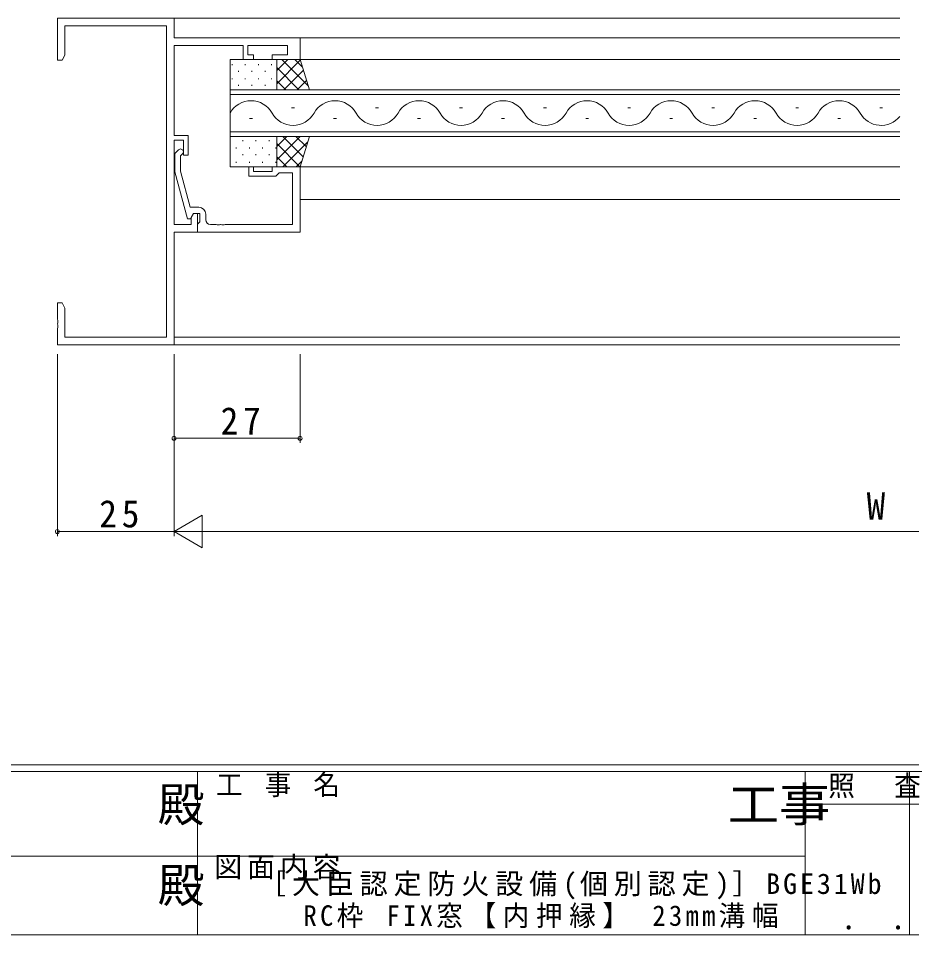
# Model space of a CAD drawing. Units: millimetres, scale not verified. Extents: x -594 to 199, y -420 to 144.
# Drawn here: x -244.6 to -53.2, y -420 to -223.6 of the extents above; entities that cross this region are included whole.
import ezdxf
from ezdxf.enums import TextEntityAlignment as Align

# ---------------------------------------------------------------- set-up
doc = ezdxf.new("R2010")
doc.units = ezdxf.units.MM
doc.header["$LTSCALE"] = 2
for name, color, linetype, lineweight in [('0-1_YKK_ZWAK', 7, 'Continuous', 9), ('0-3_YKK_11', 7, 'Continuous', 9), ('0-4_YKK_12', 2, 'Continuous', 9), ('0-5_YKK_13', 4, 'Continuous', 9), ('0-7_YKK_D', 6, 'Continuous', 9)]:
    doc.layers.add(name, color=color, linetype=linetype, lineweight=lineweight)
doc.layers.add('0-2_USER1', color=7, linetype='Continuous')
doc.styles.add('ＭＳ ゴシック', font='')
doc.styles.get('ＭＳ ゴシック').set_extended_font_data('MS Gothic')

msp = doc.modelspace()

# ---------------------------------------------------------------- linework, layer by layer
at = {"layer": '0-1_YKK_ZWAK'}
for p, q in [((178.8, -383.6), (-591.2, -383.6)), ((141, -385), (-591.2, -385)), ((-206.2, -385), (-206.2, -420)), ((-76, -385), (-76, -420)), ((-53.6, -385), (-53.6, -420)), ((-7.816, -391.999), (-76, -391.999)), ((-333.6, -403.199), (-204.8, -403.199)), ((-204.8, -403.199), (-76, -403.199)), ((-591.2, -420), (141, -420))]:
    msp.add_line(p, q, dxfattribs=at)
at = {"layer": '0-3_YKK_11'}
for p, q in [((-236.2, -223.6), (-236.2, -232.6)), ((-211.2, -223.6), (-236.2, -223.6)), ((-211.2, -227.8), (-211.2, -223.6)), ((-234.57, -225.23), (-212.83, -225.23)), ((-234.57, -231.509), (-234.57, -225.23)), ((-212.83, -225.23), (-212.83, -291.97)), ((-184.2, -227.8), (-211.2, -227.8)), ((-184.2, -232.4), (-184.2, -227.8)), ((-211.2, -229.43), (-196.4, -229.43)), ((-211.2, -248.7), (-211.2, -229.43)), ((-196.4, -229.43), (-196.4, -232.4)), ((-195.4, -229.43), (-186.9, -229.43)), ((-195.4, -231.4), (-195.4, -229.43)), ((-186.9, -229.43), (-186.9, -231.4)), ((-235.2, -232.6), (-234.57, -231.509)), ((-194.2, -231.4), (-195.4, -231.4)), ((-194.2, -232.4), (-194.2, -231.4)), ((-190.2, -231.4), (-190.2, -232.4)), ((-186.9, -231.4), (-190.2, -231.4)), ((-236.2, -232.6), (-235.2, -232.6)), ((-196.4, -232.4), (-194.2, -232.4)), ((-190.2, -232.4), (-184.2, -232.4)), ((-208.2, -248.7), (-211.2, -248.7)), ((-208.2, -252.9), (-208.2, -248.7)), ((-211.2, -249.7), (-209.2, -249.7)), ((-211.2, -267.77), (-211.2, -249.7)), ((-209.2, -249.7), (-209.2, -252.9)), ((-210.224, -251.776), (-211, -252.551)), ((-211, -252.551), (-211, -256.497)), ((-209.8, -253.049), (-209.376, -252.624)), ((-209.8, -256.339), (-209.8, -253.049)), ((-209.2, -252.9), (-208.2, -252.9)), ((-211, -256.497), (-208.293, -266.6)), ((-207.72, -264.1), (-209.8, -256.339)), ((-195.2, -255.4), (-195.2, -257.4)), ((-194.2, -255.4), (-195.2, -255.4)), ((-194.2, -256.4), (-194.2, -255.4)), ((-190.2, -256.4), (-194.2, -256.4)), ((-190.2, -255.4), (-190.2, -256.4)), ((-184.2, -255.4), (-190.2, -255.4)), ((-189.4, -257.4), (-188.9, -256.9)), ((-188.9, -256.9), (-188.7, -256.7)), ((-188.7, -256.7), (-185.83, -256.7)), ((-185.83, -256.7), (-185.83, -267.77)), ((-184.2, -269.4), (-184.2, -255.4)), ((-195.2, -257.4), (-189.4, -257.4)), ((-205.9, -264.1), (-207.72, -264.1)), ((-208.293, -266.6), (-207.693, -266.6)), ((-207.693, -266.6), (-207, -265.4)), ((-207, -265.4), (-207.5, -266.266)), ((-207.5, -266.266), (-207.5, -267.77)), ((-207, -265.4), (-205.7, -265.4)), ((-206.2, -265.4), (-207, -265.4)), ((-206.2, -269.4), (-206.2, -265.4)), ((-205.7, -265.4), (-205.7, -267.2)), ((-204.4, -266.77), (-204.4, -265.6)), ((-207.5, -267.77), (-211.2, -267.77)), ((-205.9, -267.4), (-206.2, -267.7)), ((-206.2, -267.7), (-206.2, -269.4)), ((-205.7, -267.2), (-205.9, -267.4)), ((-202.158, -267.77), (-203.4, -267.77)), ((-201.975, -267.89), (-202.158, -267.77)), ((-201.425, -267.89), (-201.975, -267.89)), ((-201.242, -267.77), (-201.425, -267.89)), ((-201.158, -267.77), (-201.242, -267.77)), ((-200.975, -267.89), (-201.158, -267.77)), ((-200.425, -267.89), (-200.975, -267.89)), ((-200.242, -267.77), (-200.425, -267.89)), ((-185.83, -267.77), (-200.242, -267.77)), ((-211.2, -269.4), (-206.2, -269.4)), ((-211.2, -293.6), (-211.2, -269.4)), ((-206.2, -269.4), (-184.2, -269.4)), ((-236.2, -284.6), (-236.2, -288.142)), ((-235.2, -284.6), (-236.2, -284.6)), ((-234.57, -285.691), (-235.2, -284.6)), ((-234.57, -291.97), (-234.57, -285.691)), ((-236.2, -288.142), (-236.08, -288.325)), ((-236.08, -288.325), (-236.08, -288.875)), ((-236.08, -288.875), (-236.2, -289.058)), ((-236.2, -289.058), (-236.2, -289.142)), ((-236.2, -289.142), (-236.08, -289.325)), ((-236.08, -289.875), (-236.2, -290.058)), ((-236.2, -290.058), (-236.2, -293.6)), ((-236.08, -289.325), (-236.08, -289.875)), ((-212.83, -291.97), (-234.57, -291.97)), ((-236.2, -293.6), (-211.2, -293.6))]:
    msp.add_line(p, q, dxfattribs=at)
for centre, radius, start, end in [((-209.8, -252.2), 0.6, 314.99998, 135), ((-205.9, -265.6), 1.5, 0, 89.99998), ((-203.4, -266.77), 1, 180, 269.99998)]:
    msp.add_arc(centre, radius, start, end, dxfattribs=at)
at = {"layer": '0-4_YKK_12'}
for p, q in [((-55.7, -223.6), (-211.2, -223.6)), ((-211.2, -223.6), (-211.2, -227.5)), ((-55.7, -227.8), (-184.5, -227.8)), ((-211.2, -229.73), (-211.2, -248.4)), ((-55.7, -232.4), (-184.7, -232.4)), ((-199.2, -238.9), (-55.7, -238.9)), ((-199.2, -248.9), (-199.2, -238.9)), ((-55.7, -239.9), (-199.2, -239.9)), ((-186, -242.76), (-185.4, -242.76)), ((-168, -242.76), (-167.4, -242.76)), ((-150, -242.76), (-149.4, -242.76)), ((-132, -242.76), (-131.4, -242.76)), ((-114, -242.76), (-113.4, -242.76)), ((-96, -242.76), (-95.4, -242.76)), ((-78, -242.76), (-77.4, -242.76)), ((-60, -242.76), (-59.4, -242.76)), ((-195, -245.04), (-194.4, -245.04)), ((-177, -245.04), (-176.4, -245.04)), ((-159, -245.04), (-158.4, -245.04)), ((-141, -245.04), (-140.4, -245.04)), ((-123, -245.04), (-122.4, -245.04)), ((-105, -245.04), (-104.4, -245.04)), ((-87, -245.04), (-86.4, -245.04)), ((-69, -245.04), (-68.4, -245.04)), ((-199.2, -247.9), (-55.7, -247.9)), ((-55.7, -248.9), (-199.2, -248.9)), ((-211.2, -250), (-211.2, -267.47)), ((-55.7, -255.4), (-184.497, -255.4)), ((-55.7, -262.4), (-184.2, -262.4)), ((-211.2, -269.7), (-211.2, -293.6)), ((-55.7, -291.97), (-211.2, -291.97)), ((-55.7, -293.6), (-211.2, -293.6))]:
    msp.add_line(p, q, dxfattribs=at)
for centre, start, end in [((-194.7, -246.415), 29.20253, 150.79745), ((-176.7, -246.415), 29.20253, 150.79745), ((-158.7, -246.415), 29.20253, 150.79745), ((-140.7, -246.415), 29.20253, 150.79745), ((-122.7, -246.415), 29.20253, 150.79745), ((-104.7, -246.415), 29.20253, 150.79745), ((-86.7, -246.415), 29.20253, 150.79745), ((-68.7, -246.415), 29.20253, 150.79745), ((-185.7, -241.385), 209.20253, 330.79745), ((-167.7, -241.385), 209.20253, 330.79745), ((-149.7, -241.385), 209.20253, 330.79745), ((-131.7, -241.385), 209.20253, 330.79745), ((-113.7, -241.385), 209.20253, 330.79745), ((-95.7, -241.385), 209.20253, 330.79745), ((-77.7, -241.385), 209.20253, 330.79745), ((-59.7, -241.385), 209.20253, 320.88774)]:
    msp.add_arc(centre, 5.155, start, end, dxfattribs=at)
at = {"layer": '0-5_YKK_13'}
for p, q in [((-199.2, -232.4), (-189.2, -232.4)), ((-199.2, -238.9), (-199.2, -232.4)), ((-198.769, -233.443), (-198.769, -233.643)), ((-195.939, -233.443), (-195.939, -233.643)), ((-193.109, -233.443), (-193.109, -233.643)), ((-190.279, -233.443), (-190.279, -233.643)), ((-189.2, -232.4), (-189.2, -238.9)), ((-184.2, -232.4), (-189.2, -232.4)), ((-189.2, -232.4), (-189.2, -238.9)), ((-186.793, -232.4), (-189.2, -234.807)), ((-184.145, -232.58), (-189.2, -237.635)), ((-182.459, -238.058), (-188.117, -232.4)), ((-183.716, -233.973), (-185.289, -232.4)), ((-182.2, -238.9), (-184.2, -232.4)), ((-197.354, -234.858), (-197.354, -235.058)), ((-194.524, -234.858), (-194.524, -235.058)), ((-191.694, -234.858), (-191.694, -235.058)), ((-184.446, -238.9), (-189.2, -234.146)), ((-183.479, -234.743), (-187.637, -238.9)), ((-198.769, -236.473), (-198.769, -236.673)), ((-195.939, -236.473), (-195.939, -236.673)), ((-193.109, -236.473), (-193.109, -236.673)), ((-190.279, -236.473), (-190.279, -236.673)), ((-187.274, -238.9), (-189.2, -236.974)), ((-182.814, -236.905), (-184.808, -238.9)), ((-189.2, -238.9), (-199.2, -238.9)), ((-197.354, -237.888), (-197.354, -238.088)), ((-194.524, -237.888), (-194.524, -238.088)), ((-191.694, -237.888), (-191.694, -238.088)), ((-189.2, -238.9), (-182.2, -238.9)), ((-199.2, -248.9), (-199.2, -255.4)), ((-189.2, -248.9), (-199.2, -248.9)), ((-189.2, -255.4), (-189.2, -248.9)), ((-189.2, -248.9), (-182.2, -248.9)), ((-189.2, -255.4), (-189.2, -248.9)), ((-187.009, -248.9), (-189.2, -251.091)), ((-184.181, -248.9), (-189.2, -253.919)), ((-183.541, -253.26), (-187.901, -248.9)), ((-182.876, -251.097), (-185.073, -248.9)), ((-182.2, -248.9), (-184.2, -255.4)), ((-182.21, -248.934), (-182.245, -248.9)), ((-197.89, -251.32), (-197.89, -251.52)), ((-196.475, -249.705), (-196.475, -249.905)), ((-195.06, -251.32), (-195.06, -251.52)), ((-193.645, -249.705), (-193.645, -249.905)), ((-192.23, -251.32), (-192.23, -251.52)), ((-190.815, -249.705), (-190.815, -249.905)), ((-189.4, -251.32), (-189.4, -251.52)), ((-184.23, -255.4), (-189.2, -250.43)), ((-182.577, -250.124), (-187.852, -255.4)), ((-196.475, -252.735), (-196.475, -252.935)), ((-193.645, -252.735), (-193.645, -252.935)), ((-190.815, -252.735), (-190.815, -252.935)), ((-187.058, -255.4), (-189.2, -253.258)), ((-197.89, -254.35), (-197.89, -254.55)), ((-195.06, -254.35), (-195.06, -254.55)), ((-192.23, -254.35), (-192.23, -254.55)), ((-189.4, -254.35), (-189.4, -254.55)), ((-183.834, -254.21), (-185.024, -255.4)), ((-199.2, -255.4), (-189.2, -255.4)), ((-184.2, -255.4), (-189.2, -255.4))]:
    msp.add_line(p, q, dxfattribs=at)
at = {"layer": '0-7_YKK_D'}
for p, q in [((-236.2, -295.6), (-236.2, -334.6)), ((-211.2, -295.6), (-211.2, -314.6)), ((-211.2, -295.6), (-211.2, -334.6)), ((-211.2, -295.6), (-211.2, -334.6)), ((-184.2, -295.6), (-184.2, -314.6)), ((-211.2, -313.6), (-184.2, -313.6)), ((-211.2, -333.6), (-205.138, -330.1)), ((-205.138, -337.1), (-205.138, -330.1)), ((-236.2, -333.6), (-211.2, -333.6)), ((-211.2, -333.6), (-199.076, -333.6)), ((-211.2, -333.6), (-205.138, -337.1)), ((81.8, -333.6), (-204.2, -333.6))]:
    msp.add_line(p, q, dxfattribs=at)
for centre in [(-211.2, -313.6), (-184.2, -313.6), (-236.2, -333.6)]:
    msp.add_circle(centre, 0.425, dxfattribs=at)

# ---------------------------------------------------------------- texts
at = {"layer": '0-1_YKK_ZWAK', "color": 3, "style": 'ＭＳ ゴシック'}
for p in [(-214.682, -397.956), (-214.682, -415.278)]:
    msp.add_text('殿', height=7.331, dxfattribs=at).set_placement(p, align=Align.BOTTOM_LEFT)
at = {"layer": '0-1_YKK_ZWAK', "color": 3, "style": 'ＭＳ ゴシック', "width": 1.1}
msp.add_text('工事', height=7.331, dxfattribs=at).set_placement((-92.569, -397.956), align=Align.BOTTOM_LEFT)
at = {"layer": '0-1_YKK_ZWAK', "char_height": 4.399, "attachment_point": 7, "style": 'ＭＳ ゴシック'}
for s, insert in [('\\T1.22;\\W0.95;工\\~事\\~名', (-202.188, -390.533)), ('\\T1.24;\\W0.95;照\\~\\~査', (-71.011, -390.78)), ('\\T1.17;図面内容', (-202.583, -408.148)), ('\\T1.24;\\W0.95;\\~．\\~．', (-71.545, -418.946))]:
    msp.add_mtext(s, dxfattribs=dict(at, insert=insert))
at = {"layer": '0-2_USER1', "char_height": 4.399, "attachment_point": 7, "style": 'ＭＳ ゴシック'}
for s, insert in [('\\T1.21;［大臣認定防火設備(個別認定)］BGE31Wb', (-193.203, -412.449)), ('\\T1.25;\\W0.95;RC枠\\~FIX窓【内押縁】\\~23mm溝幅', (-183.463, -418.625))]:
    msp.add_mtext(s, dxfattribs=dict(at, insert=insert))
at = {"layer": '0-7_YKK_D', "color": 7, "style": 'ＭＳ ゴシック'}
msp.add_text('W', height=5.865, dxfattribs=at).set_placement((-62.8, -332.8), align=Align.BOTTOM_LEFT)
at = {"layer": '0-7_YKK_D', "color": 7, "char_height": 5.865, "attachment_point": 7, "style": 'ＭＳ ゴシック'}
for s, insert in [('\\T1.27;\\W0.95;27', (-201.22, -312.8)), ('\\T1.27;\\W0.95;25', (-227.22, -332.8))]:
    msp.add_mtext(s, dxfattribs=dict(at, insert=insert))

doc.saveas('drawing.dxf')
